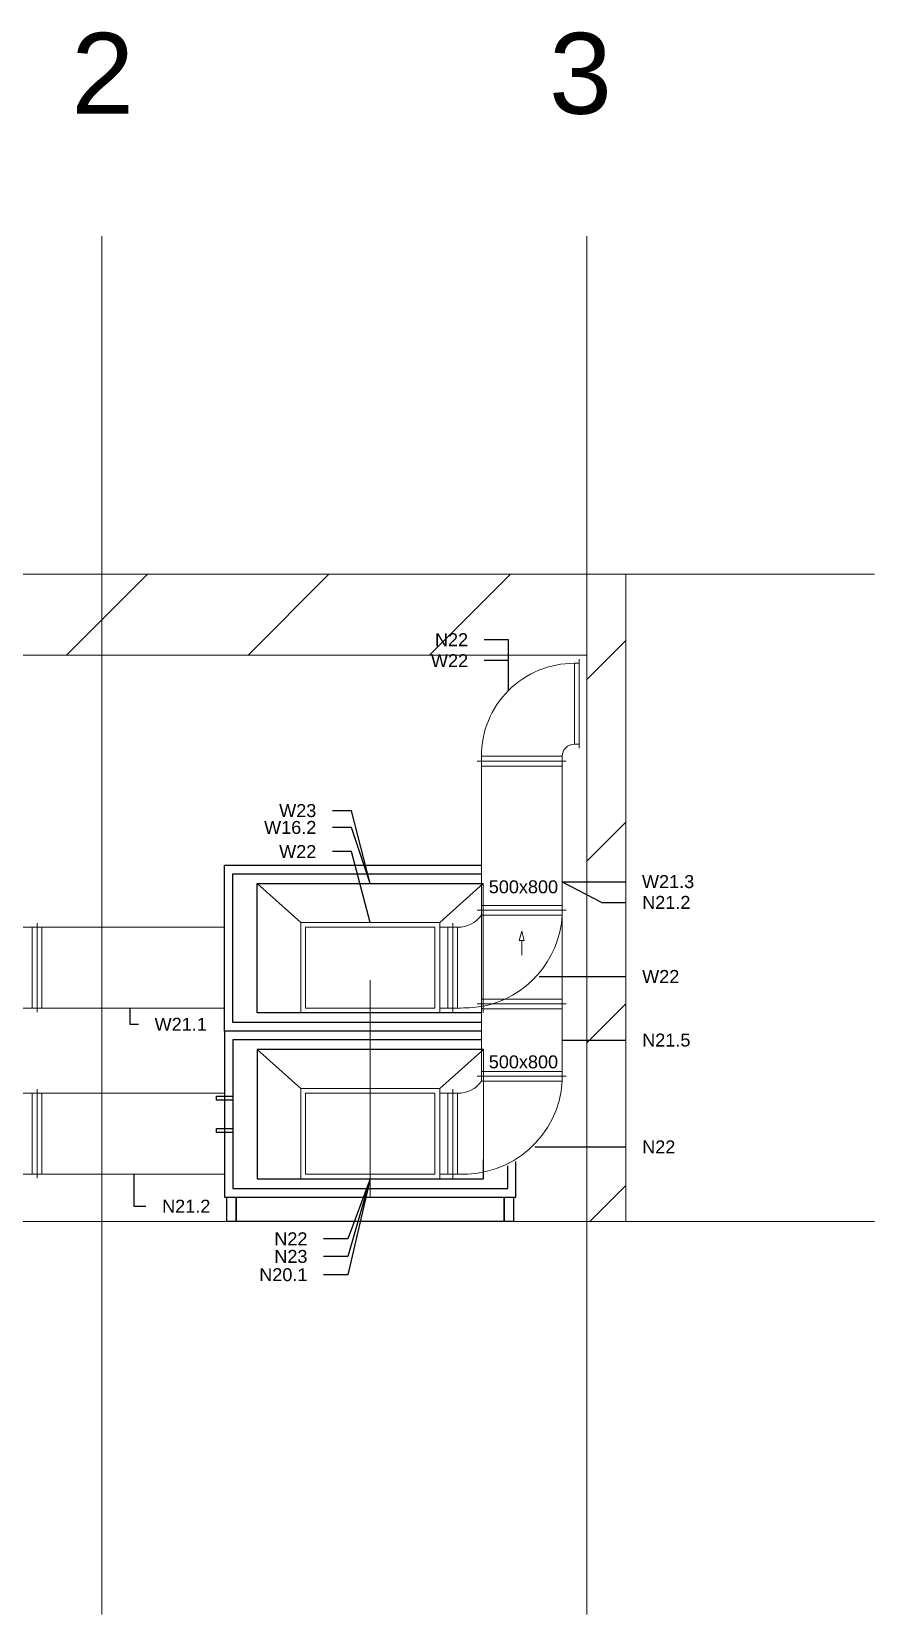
# Model space of a CAD drawing. Header units: millimetres. Extents: x 59762 to 60194, y -87842 to -87548.
# Drawn here: x 60123.73 to 60128.94, y -87736.25 to -87726.47 of the extents above; entities that cross this region are included whole.
import ezdxf
from ezdxf import colors
from ezdxf.entities.mleader import LeaderData, LeaderLine
from ezdxf.math import Vec2, Vec3

# ---------------------------------------------------------------- set-up
doc = ezdxf.new("R2010")
doc.units = ezdxf.units.MM
doc.linetypes.add('ACAD_ISO02W100', pattern=[15, 12, -3])
doc.linetypes.add('JIS_02_1.2', pattern=[2.5, 1.25, -1.25])
for name, color, linetype in [('FLECAD1', 7, 'Continuous'), ('FLECAD2', 7, 'Continuous'), ('FLECAD3', 7, 'Continuous'), ('FLECAD4', 7, 'Continuous')]:
    doc.layers.add(name, color=color, linetype=linetype)
for name, color, linetype, lineweight in [('kanały', 7, 'Continuous', 20), ('nawi. strzałki', 150, 'Continuous', 20), ('opisy', 7, 'Continuous', 13), ('wymiary', 7, 'Continuous', 13)]:
    doc.layers.add(name, color=color, linetype=linetype, lineweight=lineweight)
doc.layers.add('osie', color=7, linetype='JIS_02_1.2', lineweight=5, transparency=0.7)
doc.layers.add('podkład', color=7, linetype='Continuous', lineweight=13, transparency=0.7)
doc.styles.get("Standard").update_dxf_attribs({"font": 'arial.ttf', "height": 0.02})
doc.styles.add('styl1', font='arial.ttf', dxfattribs={"height": 0.08})

# ---------------------------------------------------------------- blocks, each defined once
blk = doc.blocks.new('_None')

msp = doc.modelspace()

# ---------------------------------------------------------------- hatches: boundary and pattern name
at = {"layer": 'podkład'}
h = msp.add_hatch(dxfattribs=at)
h.set_pattern_fill('ANSI31', color=256, scale=0.25)
h.set_pattern_definition([(45, (57112.1961, -93693.2119), (-0.56126601, 0.56126601), [])])
h.paths.add_polyline_path([(60127.165519, -87730.323608), (60127.165519, -87733.823608), (60127.405519, -87733.823608), (60127.405519, -87729.823608), (60121.165519, -87729.823608), (60120.815519, -87729.823608), (60120.815519, -87731.772608), (60121.165519, -87731.772608), (60121.165519, -87730.323608)])

# ---------------------------------------------------------------- linework, layer by layer
at = {"layer": 'FLECAD1', "linetype": 'Continuous'}
for points in [[(60124.925519, -87732.647608, 0), (60124.925519, -87731.621608, 0), (60126.512519, -87731.621608, 0)], [(60126.512519, -87732.647608, 0), (60124.925519, -87732.647608, 0), (60124.925519, -87733.673608, 0)], [(60124.925519, -87733.673608, 0), (60126.725519, -87733.673608, 0), (60126.725519, -87733.453544, 0)], [(60124.997519, -87733.823608, 0), (60124.939519, -87733.823608, 0), (60124.939519, -87733.673608, 0), (60124.997519, -87733.673608, 0), (60124.997519, -87733.823608, 0)], [(60126.653519, -87733.823608, 0), (60124.997519, -87733.823608, 0), (60124.997519, -87733.673608, 0), (60126.653519, -87733.673608, 0), (60126.653519, -87733.823608, 0)], [(60126.711519, -87733.823608, 0), (60126.653519, -87733.823608, 0), (60126.653519, -87733.673608, 0), (60126.711519, -87733.673608, 0), (60126.711519, -87733.823608, 0)], [(60126.653519, -87733.673608, 0), (60126.653519, -87733.823608, 0), (60126.653519, -87733.673608, 0), (60126.653519, -87733.673608, 0), (60126.653519, -87733.673608, 0)]]:
    msp.add_polyline3d(points, dxfattribs=at)
at = {"layer": 'FLECAD2', "linetype": 'Continuous'}
for points in [[(60124.975519, -87732.594608, 0), (60124.975519, -87731.674608, 0), (60126.512519, -87731.674608, 0)], [(60124.975519, -87732.594608, 0), (60124.975519, -87731.674608, 0), (60126.512519, -87731.674608, 0)], [(60126.512519, -87732.534608, 0), (60125.125519, -87732.534608, 0)], [(60126.512519, -87732.534608, 0), (60125.125519, -87732.534608, 0)], [(60126.512519, -87732.594608, 0), (60124.975519, -87732.594608, 0)], [(60126.512519, -87732.594608, 0), (60124.975519, -87732.594608, 0)], [(60126.512519, -87732.700608, 0), (60124.975519, -87732.700608, 0), (60124.975519, -87733.620608, 0)], [(60126.512519, -87732.700608, 0), (60124.975519, -87732.700608, 0), (60124.975519, -87733.620608, 0)], [(60124.975519, -87733.620608, 0), (60126.675519, -87733.620608, 0), (60126.675519, -87733.479259, 0)], [(60124.975519, -87733.620608, 0), (60126.675519, -87733.620608, 0), (60126.675519, -87733.479259, 0)]]:
    msp.add_polyline3d(points, dxfattribs=at)
at = {"layer": 'FLECAD3', "linetype": 'Continuous'}
for points in [[(60125.125519, -87732.534608, 0), (60125.125519, -87731.734608, 0), (60126.523108, -87731.734608, 0)], [(60126.525519, -87732.760608, 0), (60125.125519, -87732.760608, 0)], [(60125.125519, -87732.760608, 0), (60125.125519, -87733.560608, 0), (60126.525519, -87733.560608, 0), (60126.525519, -87733.440543, 0)]]:
    msp.add_polyline3d(points, dxfattribs=at)
at = {"layer": 'FLECAD4', "linetype": 'Continuous'}
for points in [[(60124.875519, -87733.048608, 0), (60124.975519, -87733.048608, 0), (60124.975519, -87733.049608, 0), (60124.975519, -87733.050608, 0), (60124.975519, -87733.053608, 0), (60124.975519, -87733.057608, 0), (60124.975519, -87733.060608, 0), (60124.975519, -87733.064608, 0), (60124.975519, -87733.068608, 0), (60124.975519, -87733.071608, 0), (60124.975519, -87733.072608, 0), (60124.975519, -87733.073608, 0), (60124.875519, -87733.073608, 0), (60124.875519, -87733.072608, 0), (60124.875519, -87733.071608, 0), (60124.875519, -87733.068608, 0), (60124.875519, -87733.064608, 0), (60124.875519, -87733.060608, 0), (60124.875519, -87733.057608, 0), (60124.875519, -87733.053608, 0), (60124.875519, -87733.050608, 0), (60124.875519, -87733.049608, 0), (60124.875519, -87733.048608, 0)], [(60124.875519, -87733.073608, 0), (60124.875519, -87733.072608, 0), (60124.875519, -87733.071608, 0), (60124.875519, -87733.068608, 0), (60124.875519, -87733.064608, 0), (60124.875519, -87733.060608, 0), (60124.875519, -87733.057608, 0), (60124.875519, -87733.053608, 0), (60124.875519, -87733.050608, 0), (60124.875519, -87733.049608, 0), (60124.875519, -87733.048608, 0)], [(60124.875519, -87733.073608, 0), (60124.875519, -87733.072608, 0), (60124.875519, -87733.071608, 0), (60124.875519, -87733.068608, 0), (60124.875519, -87733.064608, 0), (60124.875519, -87733.060608, 0), (60124.875519, -87733.057608, 0), (60124.875519, -87733.053608, 0), (60124.875519, -87733.050608, 0), (60124.875519, -87733.049608, 0), (60124.875519, -87733.048608, 0)], [(60124.875519, -87733.073608, 0), (60124.875519, -87733.072608, 0), (60124.875519, -87733.071608, 0), (60124.875519, -87733.068608, 0), (60124.875519, -87733.064608, 0), (60124.875519, -87733.060608, 0), (60124.875519, -87733.057608, 0), (60124.875519, -87733.053608, 0), (60124.875519, -87733.050608, 0), (60124.875519, -87733.049608, 0), (60124.875519, -87733.048608, 0)], [(60124.875519, -87733.073608, 0), (60124.875519, -87733.072608, 0), (60124.875519, -87733.071608, 0), (60124.875519, -87733.068608, 0), (60124.875519, -87733.064608, 0), (60124.875519, -87733.060608, 0), (60124.875519, -87733.057608, 0), (60124.875519, -87733.053608, 0), (60124.875519, -87733.050608, 0), (60124.875519, -87733.049608, 0), (60124.875519, -87733.048608, 0)], [(60124.875519, -87733.073608, 0), (60124.875519, -87733.072608, 0), (60124.875519, -87733.071608, 0), (60124.875519, -87733.068608, 0), (60124.875519, -87733.064608, 0), (60124.875519, -87733.060608, 0), (60124.875519, -87733.057608, 0), (60124.875519, -87733.053608, 0), (60124.875519, -87733.050608, 0), (60124.875519, -87733.049608, 0), (60124.875519, -87733.048608, 0)], [(60124.875519, -87733.073608, 0), (60124.875519, -87733.072608, 0), (60124.875519, -87733.071608, 0), (60124.875519, -87733.068608, 0), (60124.875519, -87733.064608, 0), (60124.875519, -87733.060608, 0), (60124.875519, -87733.057608, 0), (60124.875519, -87733.053608, 0), (60124.875519, -87733.050608, 0), (60124.875519, -87733.049608, 0), (60124.875519, -87733.048608, 0)], [(60124.875519, -87733.073608, 0), (60124.875519, -87733.072608, 0), (60124.875519, -87733.071608, 0), (60124.875519, -87733.068608, 0), (60124.875519, -87733.064608, 0), (60124.875519, -87733.060608, 0), (60124.875519, -87733.057608, 0), (60124.875519, -87733.053608, 0), (60124.875519, -87733.050608, 0), (60124.875519, -87733.049608, 0), (60124.875519, -87733.048608, 0)], [(60124.875519, -87733.073608, 0), (60124.875519, -87733.072608, 0), (60124.875519, -87733.071608, 0), (60124.875519, -87733.068608, 0), (60124.875519, -87733.064608, 0), (60124.875519, -87733.060608, 0), (60124.875519, -87733.057608, 0), (60124.875519, -87733.053608, 0), (60124.875519, -87733.050608, 0), (60124.875519, -87733.049608, 0), (60124.875519, -87733.048608, 0)], [(60124.875519, -87733.073608, 0), (60124.875519, -87733.072608, 0), (60124.875519, -87733.071608, 0), (60124.875519, -87733.068608, 0), (60124.875519, -87733.064608, 0), (60124.875519, -87733.060608, 0), (60124.875519, -87733.057608, 0), (60124.875519, -87733.053608, 0), (60124.875519, -87733.050608, 0), (60124.875519, -87733.049608, 0), (60124.875519, -87733.048608, 0)], [(60124.975519, -87733.048608, 0), (60124.975519, -87733.049608, 0), (60124.975519, -87733.050608, 0), (60124.975519, -87733.053608, 0), (60124.975519, -87733.057608, 0), (60124.975519, -87733.060608, 0), (60124.975519, -87733.064608, 0), (60124.975519, -87733.068608, 0), (60124.975519, -87733.071608, 0), (60124.975519, -87733.072608, 0), (60124.975519, -87733.073608, 0)], [(60124.975519, -87733.048608, 0), (60124.975519, -87733.049608, 0), (60124.975519, -87733.050608, 0), (60124.975519, -87733.053608, 0), (60124.975519, -87733.057608, 0), (60124.975519, -87733.060608, 0), (60124.975519, -87733.064608, 0), (60124.975519, -87733.068608, 0), (60124.975519, -87733.071608, 0), (60124.975519, -87733.072608, 0), (60124.975519, -87733.073608, 0)], [(60124.975519, -87733.048608, 0), (60124.975519, -87733.049608, 0), (60124.975519, -87733.050608, 0), (60124.975519, -87733.053608, 0), (60124.975519, -87733.057608, 0), (60124.975519, -87733.060608, 0), (60124.975519, -87733.064608, 0), (60124.975519, -87733.068608, 0), (60124.975519, -87733.071608, 0), (60124.975519, -87733.072608, 0), (60124.975519, -87733.073608, 0)], [(60124.975519, -87733.048608, 0), (60124.975519, -87733.049608, 0), (60124.975519, -87733.050608, 0), (60124.975519, -87733.053608, 0), (60124.975519, -87733.057608, 0), (60124.975519, -87733.060608, 0), (60124.975519, -87733.064608, 0), (60124.975519, -87733.068608, 0), (60124.975519, -87733.071608, 0), (60124.975519, -87733.072608, 0), (60124.975519, -87733.073608, 0)], [(60124.975519, -87733.048608, 0), (60124.975519, -87733.049608, 0), (60124.975519, -87733.050608, 0), (60124.975519, -87733.053608, 0), (60124.975519, -87733.057608, 0), (60124.975519, -87733.060608, 0), (60124.975519, -87733.064608, 0), (60124.975519, -87733.068608, 0), (60124.975519, -87733.071608, 0), (60124.975519, -87733.072608, 0), (60124.975519, -87733.073608, 0)], [(60124.975519, -87733.048608, 0), (60124.975519, -87733.049608, 0), (60124.975519, -87733.050608, 0), (60124.975519, -87733.053608, 0), (60124.975519, -87733.057608, 0), (60124.975519, -87733.060608, 0), (60124.975519, -87733.064608, 0), (60124.975519, -87733.068608, 0), (60124.975519, -87733.071608, 0), (60124.975519, -87733.072608, 0), (60124.975519, -87733.073608, 0)], [(60124.975519, -87733.048608, 0), (60124.975519, -87733.049608, 0), (60124.975519, -87733.050608, 0), (60124.975519, -87733.053608, 0), (60124.975519, -87733.057608, 0), (60124.975519, -87733.060608, 0), (60124.975519, -87733.064608, 0), (60124.975519, -87733.068608, 0), (60124.975519, -87733.071608, 0), (60124.975519, -87733.072608, 0), (60124.975519, -87733.073608, 0)], [(60124.975519, -87733.048608, 0), (60124.975519, -87733.049608, 0), (60124.975519, -87733.050608, 0), (60124.975519, -87733.053608, 0), (60124.975519, -87733.057608, 0), (60124.975519, -87733.060608, 0), (60124.975519, -87733.064608, 0), (60124.975519, -87733.068608, 0), (60124.975519, -87733.071608, 0), (60124.975519, -87733.072608, 0), (60124.975519, -87733.073608, 0)], [(60124.975519, -87733.048608, 0), (60124.975519, -87733.049608, 0), (60124.975519, -87733.050608, 0), (60124.975519, -87733.053608, 0), (60124.975519, -87733.057608, 0), (60124.975519, -87733.060608, 0), (60124.975519, -87733.064608, 0), (60124.975519, -87733.068608, 0), (60124.975519, -87733.071608, 0), (60124.975519, -87733.072608, 0), (60124.975519, -87733.073608, 0)], [(60124.875519, -87733.248608, 0), (60124.975519, -87733.248608, 0), (60124.975519, -87733.249608, 0), (60124.975519, -87733.250608, 0), (60124.975519, -87733.253608, 0), (60124.975519, -87733.257608, 0), (60124.975519, -87733.260608, 0), (60124.975519, -87733.264608, 0), (60124.975519, -87733.268608, 0), (60124.975519, -87733.271608, 0), (60124.975519, -87733.272608, 0), (60124.975519, -87733.273608, 0), (60124.875519, -87733.273608, 0), (60124.875519, -87733.272608, 0), (60124.875519, -87733.271608, 0), (60124.875519, -87733.268608, 0), (60124.875519, -87733.264608, 0), (60124.875519, -87733.260608, 0), (60124.875519, -87733.257608, 0), (60124.875519, -87733.253608, 0), (60124.875519, -87733.250608, 0), (60124.875519, -87733.249608, 0), (60124.875519, -87733.248608, 0)], [(60124.875519, -87733.273608, 0), (60124.875519, -87733.272608, 0), (60124.875519, -87733.271608, 0), (60124.875519, -87733.268608, 0), (60124.875519, -87733.264608, 0), (60124.875519, -87733.260608, 0), (60124.875519, -87733.257608, 0), (60124.875519, -87733.253608, 0), (60124.875519, -87733.250608, 0), (60124.875519, -87733.249608, 0), (60124.875519, -87733.248608, 0)], [(60124.875519, -87733.273608, 0), (60124.875519, -87733.272608, 0), (60124.875519, -87733.271608, 0), (60124.875519, -87733.268608, 0), (60124.875519, -87733.264608, 0), (60124.875519, -87733.260608, 0), (60124.875519, -87733.257608, 0), (60124.875519, -87733.253608, 0), (60124.875519, -87733.250608, 0), (60124.875519, -87733.249608, 0), (60124.875519, -87733.248608, 0)], [(60124.875519, -87733.273608, 0), (60124.875519, -87733.272608, 0), (60124.875519, -87733.271608, 0), (60124.875519, -87733.268608, 0), (60124.875519, -87733.264608, 0), (60124.875519, -87733.260608, 0), (60124.875519, -87733.257608, 0), (60124.875519, -87733.253608, 0), (60124.875519, -87733.250608, 0), (60124.875519, -87733.249608, 0), (60124.875519, -87733.248608, 0)], [(60124.875519, -87733.273608, 0), (60124.875519, -87733.272608, 0), (60124.875519, -87733.271608, 0), (60124.875519, -87733.268608, 0), (60124.875519, -87733.264608, 0), (60124.875519, -87733.260608, 0), (60124.875519, -87733.257608, 0), (60124.875519, -87733.253608, 0), (60124.875519, -87733.250608, 0), (60124.875519, -87733.249608, 0), (60124.875519, -87733.248608, 0)], [(60124.875519, -87733.273608, 0), (60124.875519, -87733.272608, 0), (60124.875519, -87733.271608, 0), (60124.875519, -87733.268608, 0), (60124.875519, -87733.264608, 0), (60124.875519, -87733.260608, 0), (60124.875519, -87733.257608, 0), (60124.875519, -87733.253608, 0), (60124.875519, -87733.250608, 0), (60124.875519, -87733.249608, 0), (60124.875519, -87733.248608, 0)], [(60124.875519, -87733.273608, 0), (60124.875519, -87733.272608, 0), (60124.875519, -87733.271608, 0), (60124.875519, -87733.268608, 0), (60124.875519, -87733.264608, 0), (60124.875519, -87733.260608, 0), (60124.875519, -87733.257608, 0), (60124.875519, -87733.253608, 0), (60124.875519, -87733.250608, 0), (60124.875519, -87733.249608, 0), (60124.875519, -87733.248608, 0)], [(60124.875519, -87733.273608, 0), (60124.875519, -87733.272608, 0), (60124.875519, -87733.271608, 0), (60124.875519, -87733.268608, 0), (60124.875519, -87733.264608, 0), (60124.875519, -87733.260608, 0), (60124.875519, -87733.257608, 0), (60124.875519, -87733.253608, 0), (60124.875519, -87733.250608, 0), (60124.875519, -87733.249608, 0), (60124.875519, -87733.248608, 0)], [(60124.875519, -87733.273608, 0), (60124.875519, -87733.272608, 0), (60124.875519, -87733.271608, 0), (60124.875519, -87733.268608, 0), (60124.875519, -87733.264608, 0), (60124.875519, -87733.260608, 0), (60124.875519, -87733.257608, 0), (60124.875519, -87733.253608, 0), (60124.875519, -87733.250608, 0), (60124.875519, -87733.249608, 0), (60124.875519, -87733.248608, 0)], [(60124.875519, -87733.273608, 0), (60124.875519, -87733.272608, 0), (60124.875519, -87733.271608, 0), (60124.875519, -87733.268608, 0), (60124.875519, -87733.264608, 0), (60124.875519, -87733.260608, 0), (60124.875519, -87733.257608, 0), (60124.875519, -87733.253608, 0), (60124.875519, -87733.250608, 0), (60124.875519, -87733.249608, 0), (60124.875519, -87733.248608, 0)], [(60124.975519, -87733.248608, 0), (60124.975519, -87733.249608, 0), (60124.975519, -87733.250608, 0), (60124.975519, -87733.253608, 0), (60124.975519, -87733.257608, 0), (60124.975519, -87733.260608, 0), (60124.975519, -87733.264608, 0), (60124.975519, -87733.268608, 0), (60124.975519, -87733.271608, 0), (60124.975519, -87733.272608, 0), (60124.975519, -87733.273608, 0)], [(60124.975519, -87733.248608, 0), (60124.975519, -87733.249608, 0), (60124.975519, -87733.250608, 0), (60124.975519, -87733.253608, 0), (60124.975519, -87733.257608, 0), (60124.975519, -87733.260608, 0), (60124.975519, -87733.264608, 0), (60124.975519, -87733.268608, 0), (60124.975519, -87733.271608, 0), (60124.975519, -87733.272608, 0), (60124.975519, -87733.273608, 0)], [(60124.975519, -87733.248608, 0), (60124.975519, -87733.249608, 0), (60124.975519, -87733.250608, 0), (60124.975519, -87733.253608, 0), (60124.975519, -87733.257608, 0), (60124.975519, -87733.260608, 0), (60124.975519, -87733.264608, 0), (60124.975519, -87733.268608, 0), (60124.975519, -87733.271608, 0), (60124.975519, -87733.272608, 0), (60124.975519, -87733.273608, 0)], [(60124.975519, -87733.248608, 0), (60124.975519, -87733.249608, 0), (60124.975519, -87733.250608, 0), (60124.975519, -87733.253608, 0), (60124.975519, -87733.257608, 0), (60124.975519, -87733.260608, 0), (60124.975519, -87733.264608, 0), (60124.975519, -87733.268608, 0), (60124.975519, -87733.271608, 0), (60124.975519, -87733.272608, 0), (60124.975519, -87733.273608, 0)], [(60124.975519, -87733.248608, 0), (60124.975519, -87733.249608, 0), (60124.975519, -87733.250608, 0), (60124.975519, -87733.253608, 0), (60124.975519, -87733.257608, 0), (60124.975519, -87733.260608, 0), (60124.975519, -87733.264608, 0), (60124.975519, -87733.268608, 0), (60124.975519, -87733.271608, 0), (60124.975519, -87733.272608, 0), (60124.975519, -87733.273608, 0)], [(60124.975519, -87733.248608, 0), (60124.975519, -87733.249608, 0), (60124.975519, -87733.250608, 0), (60124.975519, -87733.253608, 0), (60124.975519, -87733.257608, 0), (60124.975519, -87733.260608, 0), (60124.975519, -87733.264608, 0), (60124.975519, -87733.268608, 0), (60124.975519, -87733.271608, 0), (60124.975519, -87733.272608, 0), (60124.975519, -87733.273608, 0)], [(60124.975519, -87733.248608, 0), (60124.975519, -87733.249608, 0), (60124.975519, -87733.250608, 0), (60124.975519, -87733.253608, 0), (60124.975519, -87733.257608, 0), (60124.975519, -87733.260608, 0), (60124.975519, -87733.264608, 0), (60124.975519, -87733.268608, 0), (60124.975519, -87733.271608, 0), (60124.975519, -87733.272608, 0), (60124.975519, -87733.273608, 0)], [(60124.975519, -87733.248608, 0), (60124.975519, -87733.249608, 0), (60124.975519, -87733.250608, 0), (60124.975519, -87733.253608, 0), (60124.975519, -87733.257608, 0), (60124.975519, -87733.260608, 0), (60124.975519, -87733.264608, 0), (60124.975519, -87733.268608, 0), (60124.975519, -87733.271608, 0), (60124.975519, -87733.272608, 0), (60124.975519, -87733.273608, 0)], [(60124.975519, -87733.248608, 0), (60124.975519, -87733.249608, 0), (60124.975519, -87733.250608, 0), (60124.975519, -87733.253608, 0), (60124.975519, -87733.257608, 0), (60124.975519, -87733.260608, 0), (60124.975519, -87733.264608, 0), (60124.975519, -87733.268608, 0), (60124.975519, -87733.271608, 0), (60124.975519, -87733.272608, 0), (60124.975519, -87733.273608, 0)]]:
    msp.add_polyline3d(points, dxfattribs=at)
at = {"layer": 'kanały', "ltscale": 20}
for p, q in [((60127.087519, -87730.373608), (60127.087519, -87730.873608)), ((60127.117519, -87730.373608), (60127.087519, -87730.373608)), ((60127.117519, -87730.373608), (60127.117519, -87730.348608)), ((60127.117519, -87730.373608), (60127.117519, -87730.348608)), ((60127.117519, -87730.373608), (60127.117519, -87730.873608)), ((60127.117519, -87730.373608), (60127.117519, -87730.873608)), ((60127.117519, -87730.873608), (60127.087519, -87730.873608)), ((60127.117519, -87730.898608), (60127.117519, -87730.873608)), ((60127.117519, -87730.898608), (60127.117519, -87730.873608)), ((60126.487519, -87730.978608), (60126.512519, -87730.978608)), ((60126.512519, -87730.978608), (60126.487519, -87730.978608)), ((60127.012519, -87730.948608), (60126.512519, -87730.948608)), ((60126.512519, -87730.948608), (60126.512519, -87730.978608)), ((60127.012519, -87730.978608), (60126.512519, -87730.978608)), ((60126.512519, -87732.478608), (60126.512519, -87730.978608)), ((60126.512519, -87730.978608), (60127.012519, -87730.978608)), ((60126.512519, -87731.008608), (60127.012519, -87731.008608)), ((60127.012519, -87730.978608), (60127.012519, -87730.948608)), ((60127.012519, -87730.978608), (60127.037519, -87730.978608)), ((60127.012519, -87732.478608), (60127.012519, -87730.978608)), ((60127.037519, -87730.978608), (60127.012519, -87730.978608)), ((60126.512519, -87731.779608), (60126.512519, -87731.809608)), ((60127.012519, -87731.809608), (60127.012519, -87731.779608)), ((60123.766019, -87732.004608), (60123.766019, -87731.979608)), ((60123.766019, -87732.004608), (60123.766019, -87731.979608)), ((60125.395519, -87732.534608), (60125.395519, -87731.974608)), ((60125.395519, -87731.974608), (60126.255519, -87731.974608)), ((60126.255519, -87731.974608), (60126.255519, -87732.004608)), ((60126.335519, -87732.004608), (60126.335519, -87731.979608)), ((60126.335519, -87731.979608), (60126.335519, -87732.004608)), ((60126.512519, -87731.899608), (60126.487519, -87731.899608)), ((60127.037519, -87731.899608), (60127.012519, -87731.899608)), ((60122.586519, -87732.004608), (60123.766019, -87732.004608)), ((60123.736019, -87732.004608), (60123.736019, -87732.504608)), ((60123.766019, -87732.004608), (60123.766019, -87732.504608)), ((60123.766019, -87732.004608), (60124.925519, -87732.004608)), ((60123.766019, -87732.004608), (60123.766019, -87732.504608)), ((60123.796019, -87732.004608), (60123.796019, -87732.504608)), ((60126.225519, -87732.004608), (60125.425519, -87732.004608)), ((60125.425519, -87732.504608), (60125.425519, -87732.004608)), ((60126.225519, -87732.504608), (60126.225519, -87732.004608)), ((60126.255519, -87732.504608), (60126.255519, -87732.004608)), ((60126.255519, -87732.004608), (60126.305519, -87732.004608)), ((60126.335519, -87732.004608), (60126.305519, -87732.004608)), ((60126.305519, -87732.504608), (60126.305519, -87732.004608)), ((60126.335519, -87732.004608), (60126.365519, -87732.004608)), ((60126.335519, -87732.004608), (60126.335519, -87732.504608)), ((60126.335519, -87732.504608), (60126.335519, -87732.004608)), ((60126.365519, -87732.504608), (60126.365519, -87732.004608)), ((60126.512519, -87732.478608), (60126.487519, -87732.478608)), ((60126.512519, -87732.478608), (60126.487519, -87732.478608)), ((60126.512519, -87732.448608), (60127.012519, -87732.448608)), ((60126.512519, -87732.478608), (60127.012519, -87732.478608)), ((60126.512519, -87732.478608), (60127.012519, -87732.478608)), ((60127.037519, -87732.478608), (60127.012519, -87732.478608)), ((60127.037519, -87732.478608), (60127.012519, -87732.478608)), ((60122.586519, -87732.504608), (60123.766019, -87732.504608)), ((60123.766019, -87732.529608), (60123.766019, -87732.504608)), ((60123.766019, -87732.529608), (60123.766019, -87732.504608)), ((60123.766019, -87732.504608), (60124.925519, -87732.504608)), ((60126.255519, -87732.534608), (60125.395519, -87732.534608)), ((60126.225519, -87732.504608), (60125.425519, -87732.504608)), ((60126.305519, -87732.504608), (60126.255519, -87732.504608)), ((60126.255519, -87732.504608), (60126.255519, -87732.534608)), ((60126.335519, -87732.504608), (60126.305519, -87732.504608)), ((60126.335519, -87732.504608), (60126.365519, -87732.504608)), ((60126.335519, -87732.504608), (60126.335519, -87732.529608)), ((60126.335519, -87732.529608), (60126.335519, -87732.504608)), ((60126.335519, -87732.504608), (60126.335519, -87732.529608)), ((60126.512519, -87732.508608), (60127.012519, -87732.508608)), ((60126.512519, -87732.925608), (60126.487519, -87732.925608)), ((60126.512519, -87732.925608), (60126.487519, -87732.925608)), ((60126.512519, -87732.895608), (60127.012519, -87732.895608)), ((60126.512519, -87732.925608), (60127.012519, -87732.925608)), ((60126.512519, -87732.925608), (60126.512519, -87732.955608)), ((60126.512519, -87732.925608), (60127.012519, -87732.925608)), ((60126.512519, -87732.955608), (60127.012519, -87732.955608)), ((60127.037519, -87732.925608), (60127.012519, -87732.925608)), ((60127.012519, -87732.955608), (60127.012519, -87732.925608)), ((60127.037519, -87732.925608), (60127.012519, -87732.925608)), ((60122.266019, -87733.030608), (60123.766019, -87733.030608)), ((60123.736019, -87733.030608), (60123.736019, -87733.530608)), ((60123.766019, -87733.030608), (60123.766019, -87733.005608)), ((60123.766019, -87733.030608), (60123.766019, -87733.005608)), ((60123.766019, -87733.030608), (60124.925519, -87733.030608)), ((60123.766019, -87733.030608), (60123.766019, -87733.530608)), ((60123.766019, -87733.030608), (60123.766019, -87733.530608)), ((60123.796019, -87733.030608), (60123.796019, -87733.530608)), ((60124.975519, -87733.030608), (60124.975519, -87733.530608)), ((60125.395519, -87733.560608), (60125.395519, -87733.000608)), ((60125.395519, -87733.000608), (60126.255519, -87733.000608)), ((60126.225519, -87733.030608), (60125.425519, -87733.030608)), ((60125.425519, -87733.530608), (60125.425519, -87733.030608)), ((60126.225519, -87733.530608), (60126.225519, -87733.030608)), ((60126.255519, -87733.000608), (60126.255519, -87733.030608)), ((60126.255519, -87733.530608), (60126.255519, -87733.030608)), ((60126.255519, -87733.030608), (60126.305519, -87733.030608)), ((60126.335519, -87733.030608), (60126.305519, -87733.030608)), ((60126.305519, -87733.530608), (60126.305519, -87733.030608)), ((60126.335519, -87733.005608), (60126.335519, -87733.030608)), ((60126.335519, -87733.005608), (60126.335519, -87733.030608)), ((60126.335519, -87733.030608), (60126.365519, -87733.030608)), ((60126.335519, -87733.530608), (60126.335519, -87733.030608)), ((60126.335519, -87733.530608), (60126.335519, -87733.030608)), ((60126.365519, -87733.530608), (60126.365519, -87733.030608)), ((60122.266019, -87733.530608), (60123.766019, -87733.530608)), ((60123.766019, -87733.530608), (60124.925519, -87733.530608)), ((60123.766019, -87733.555608), (60123.766019, -87733.530608)), ((60123.766019, -87733.555608), (60123.766019, -87733.530608)), ((60124.975519, -87733.555608), (60124.975519, -87733.530608)), ((60126.225519, -87733.530608), (60125.425519, -87733.530608)), ((60126.305519, -87733.530608), (60126.255519, -87733.530608)), ((60126.255519, -87733.530608), (60126.255519, -87733.560608)), ((60126.335519, -87733.530608), (60126.305519, -87733.530608)), ((60126.335519, -87733.530608), (60126.365519, -87733.530608)), ((60126.335519, -87733.530608), (60126.335519, -87733.555608)), ((60126.335519, -87733.530608), (60126.335519, -87733.555608)), ((60126.255519, -87733.560608), (60125.395519, -87733.560608))]:
    msp.add_line(p, q, dxfattribs=at)
at = {"layer": 'kanały'}
for p, q in [((60125.125519, -87731.734608), (60125.395519, -87731.974608)), ((60126.523108, -87731.734608), (60126.255519, -87731.974608)), ((60125.825519, -87733.673608), (60125.825519, -87732.331296)), ((60126.512519, -87732.478608), (60126.512519, -87732.925608)), ((60127.012519, -87732.478608), (60127.012519, -87732.925608)), ((60125.125519, -87732.760608), (60125.395519, -87733.000608)), ((60126.525519, -87732.760608), (60126.255519, -87733.000608))]:
    msp.add_line(p, q, dxfattribs=at)
at = {"layer": 'kanały', "linetype": 'ACAD_ISO02W100', "ltscale": 0.09}
for p, q in [((60126.523108, -87731.734608), (60126.523108, -87732.534608)), ((60126.512519, -87731.869608), (60127.012519, -87731.869608)), ((60126.512519, -87731.899608), (60127.012519, -87731.899608)), ((60126.512519, -87731.929608), (60127.012519, -87731.929608)), ((60126.525519, -87732.760608), (60126.525519, -87733.440543))]:
    msp.add_line(p, q, dxfattribs=at)
at = {"layer": 'kanały', "ltscale": 20}
for centre, radius, start, end in [((60127.086069, -87730.947158), 0.573552, 89.8552069, 180.1447931), ((60126.400098, -87732.918009), 0.613574, 266.7692801, 356.4868044)]:
    msp.add_arc(centre, radius, start, end, dxfattribs=at)
at = {"layer": 'kanały'}
for centre, radius, start, end in [((60127.087506, -87730.948595), 0.074988, 89.9905371, 180.0094629), ((60126.368933, -87731.828034), 0.176607, 268.892042, 324.3920981), ((60126.363855, -87731.276546), 1.228063, 270.0775932, 276.9529926), ((60126.372293, -87732.862325), 0.168419, 267.6947678, 326.3669528)]:
    msp.add_arc(centre, radius, start, end, dxfattribs=at)
at = {"layer": 'kanały', "linetype": 'ACAD_ISO02W100', "ltscale": 0.09}
msp.add_arc((60126.40178, -87731.893902), 0.611781, 280.4286003, 356.6540992, dxfattribs=at)
at = {"layer": 'nawi. strzałki', "color": 7, "ltscale": 20}
for p, q in [((60126.762519, -87732.028377), (60126.746989, -87732.086332)), ((60126.746989, -87732.086332), (60126.778048, -87732.086332)), ((60126.762519, -87732.028377), (60126.778048, -87732.086332)), ((60126.762519, -87732.178377), (60126.762519, -87732.086332))]:
    msp.add_line(p, q, dxfattribs=at)
at = {"layer": 'osie', "linetype": 'Continuous'}
for p, q in [((60124.165519, -87736.251687), (60124.165519, -87727.733841)), ((60127.165519, -87736.251687), (60127.165519, -87727.733841)), ((60118.315519, -87729.823608), (60128.942089, -87729.823608)), ((60118.315519, -87733.823608), (60128.942089, -87733.823608))]:
    msp.add_line(p, q, dxfattribs=at)
at = {"layer": 'podkład'}
for p, q in [((60127.165519, -87729.823608), (60127.405519, -87729.823608)), ((60127.405519, -87730.323608), (60127.405519, -87729.823608)), ((60121.165519, -87730.323608), (60127.165519, -87730.323608)), ((60127.405519, -87730.323608), (60127.405519, -87733.823608)), ((60127.165519, -87733.823608), (60127.405519, -87733.823608))]:
    msp.add_line(p, q, dxfattribs=at)
for points in [[(60121.165519, -87729.823608), (60127.165519, -87729.823608)], [(60127.165519, -87730.323608), (60127.165519, -87733.823608), (60121.165519, -87733.823608), (60121.165519, -87730.323608)]]:
    msp.add_lwpolyline(points, dxfattribs=at)

# ---------------------------------------------------------------- texts
at = {"layer": 'opisy', "char_height": 0.5, "attachment_point": 1}
for s, insert in [('2 ', (60123.977579, -87726.477088)), ('3 ', (60126.931058, -87726.477088))]:
    msp.add_mtext_dynamic_manual_height_columns(s, width=0.9375, gutter_width=4.6875, heights=[0], dxfattribs=dict(at, insert=insert))
at = {"layer": 'wymiary', "ltscale": 20, "char_height": 0.08, "attachment_point": 1, "rotation": 360, "style": 'styl1'}
for insert in [(60126.558208, -87731.715033), (60126.558208, -87732.796969)]:
    msp.add_mtext_dynamic_manual_height_columns('500x800', width=0.44264358, gutter_width=1, heights=[0], dxfattribs=dict(at, insert=insert))

# ---------------------------------------------------------------- leaders
at = {"layer": 'wymiary'}
ml = msp.add_multileader_mtext('Standard', dxfattribs=at)
ml.set_content('N22', color=256, style='styl1')
ml.set_leader_properties()
ml.set_arrow_properties(name='NONE')
ml.build(insert=Vec2(0, 0))
ml.multileader.update_dxf_attribs({"dogleg_length": 0.15, "arrow_head_size": 0.1})
ctx = ml.context
ctx.base_point, ctx.char_height, ctx.arrow_head_size, ctx.landing_gap_size, ctx.plane_origin = Vec3(60126.139892, -87730.227875), 0.08, 0.1, 0.1, Vec3(60126.576084, -87731.11436)
ctx.text_align_type = 2
notes = []
notes.append((ctx, [(0, (1, 1, 0), (60126.680506, -87730.227875), (-1, 0), 0.15, [(0, [(60126.680506, -87730.541595)], 0, [])])]))
ctx.mtext.insert, ctx.mtext.width, ctx.mtext.alignment, ctx.mtext.flow_direction = Vec3(60126.430506, -87730.187875), 0.51353508, 3, 5
ml = msp.add_multileader_mtext('Standard', dxfattribs=at)
ml.set_content('W22', color=256, style='styl1')
ml.set_leader_properties()
ml.set_arrow_properties(name='NONE')
ml.build(insert=Vec2(0, 0))
ml.multileader.update_dxf_attribs({"dogleg_length": 0.15, "arrow_head_size": 0.1})
ctx = ml.context
ctx.base_point, ctx.char_height, ctx.arrow_head_size, ctx.landing_gap_size, ctx.plane_origin = Vec3(60126.107969, -87730.357292), 0.08, 0.1, 0.1, Vec3(60126.784929, -87731.11436)
ctx.text_align_type = 2
notes.append((ctx, [(1, (1, 1, 0), (60126.680506, -87730.357292), (-1, 0), 0.15, [(0, [(60126.680506, -87730.541595)], 0, [])])]))
ctx.mtext.insert, ctx.mtext.width, ctx.mtext.alignment, ctx.mtext.flow_direction = Vec3(60126.430506, -87730.317292), 0.51353508, 3, 5
ml = msp.add_multileader_mtext('Standard', dxfattribs=at)
ml.set_content('W23', color=256, style='styl1')
ml.set_leader_properties()
ml.set_arrow_properties(name='NONE')
ml.build(insert=Vec2(0, 0))
ml.multileader.update_dxf_attribs({"dogleg_length": 0.15, "arrow_head_size": 0.1})
ctx = ml.context
ctx.base_point, ctx.char_height, ctx.arrow_head_size, ctx.landing_gap_size, ctx.plane_origin = Vec3(60125.168927, -87731.284722), 0.08, 0.1, 0.1, Vec3(60125.967441, -87732.032373)
ctx.text_align_type = 2
notes.append((ctx, [(1, (1, 1, 0), (60125.709039, -87731.284722), (-1, 0), 0.116756, [(0, [(60125.825519, -87731.734608)], 0, [])])]))
ctx.mtext.insert, ctx.mtext.width, ctx.mtext.alignment, ctx.mtext.flow_direction = Vec3(60125.492283, -87731.244012), 0.51353508, 3, 5
ml = msp.add_multileader_mtext('Standard', dxfattribs=at)
ml.set_content('W16.2', color=256, style='styl1')
ml.set_leader_properties()
ml.set_arrow_properties(name='NONE')
ml.build(insert=Vec2(0, 0))
ml.multileader.update_dxf_attribs({"dogleg_length": 0.15, "arrow_head_size": 0.1})
ctx = ml.context
ctx.base_point, ctx.char_height, ctx.arrow_head_size, ctx.landing_gap_size, ctx.plane_origin = Vec3(60125.076539, -87731.38867), 0.08, 0.1, 0.1, Vec3(60125.812441, -87732.307373)
ctx.text_align_type = 2
notes.append((ctx, [(1, (1, 1, 0), (60125.708901, -87731.38867), (-1, 0), 0.116618, [(0, [(60125.825519, -87731.734608)], 0, [])])]))
ctx.mtext.insert, ctx.mtext.width, ctx.mtext.alignment, ctx.mtext.flow_direction = Vec3(60125.492283, -87731.347988), 0.51353508, 3, 5
ml = msp.add_multileader_mtext('Standard', dxfattribs=at)
ml.set_content('W22', color=256, style='styl1')
ml.set_leader_properties()
ml.set_arrow_properties(name='NONE')
ml.build(insert=Vec2(0, 0))
ml.multileader.update_dxf_attribs({"dogleg_length": 0.15, "arrow_head_size": 0.1})
ctx = ml.context
ctx.base_point, ctx.char_height, ctx.arrow_head_size, ctx.landing_gap_size, ctx.plane_origin = Vec3(60125.169745, -87731.537189), 0.08, 0.1, 0.1, Vec3(60124.523614, -87732.056277)
ctx.text_align_type = 2
notes.append((ctx, [(1, (1, 1, 0), (60125.708901, -87731.537189), (-1, 0), 0.116618, [(0, [(60125.825519, -87731.974608)], 0, [])])]))
ctx.mtext.insert, ctx.mtext.width, ctx.mtext.alignment, ctx.mtext.flow_direction = Vec3(60125.492283, -87731.497189), 0.51353508, 3, 5
ml = msp.add_multileader_mtext('Standard', dxfattribs=at)
ml.set_content('W21.3', color=256, style='styl1')
ml.set_leader_properties()
ml.set_arrow_properties(name='NONE')
ml.build(insert=Vec2(0, 0))
ml.multileader.update_dxf_attribs({"dogleg_length": 0.15, "arrow_head_size": 0.1})
ctx = ml.context
ctx.base_point, ctx.char_height, ctx.arrow_head_size, ctx.landing_gap_size, ctx.plane_origin = Vec3(60127.405519, -87731.723539), 0.08, 0.1, 0.1, Vec3(60127.116941, -87732.296304)
notes.append((ctx, [(0, (1, 1, 0), (60127.2568, -87731.723539), (1, 0), 0.148719, [(0, [(60127.012519, -87731.723539)], 0, [])])]))
ctx.mtext.insert, ctx.mtext.width, ctx.mtext.flow_direction = Vec3(60127.505519, -87731.68283), 0.51353508, 5
ml = msp.add_multileader_mtext('Standard', dxfattribs=at)
ml.set_content('N21.2', color=256, style='styl1')
ml.set_leader_properties()
ml.set_arrow_properties(name='NONE')
ml.build(insert=Vec2(0, 0))
ml.multileader.update_dxf_attribs({"dogleg_length": 0.15, "arrow_head_size": 0.1})
ctx = ml.context
ctx.base_point, ctx.char_height, ctx.arrow_head_size, ctx.landing_gap_size, ctx.plane_origin = Vec3(60127.4068, -87731.85133), 0.08, 0.1, 0.1, Vec3(60127.763096, -87731.446373)
notes.append((ctx, [(1, (1, 1, 0), (60127.2568, -87731.85133), (1, 0), 0.15, [(0, [(60127.012519, -87731.723539)], 0, [])])]))
ctx.mtext.insert, ctx.mtext.width, ctx.mtext.flow_direction = Vec3(60127.5068, -87731.81133), 0.51353508, 5
ml = msp.add_multileader_mtext('Standard', dxfattribs=at)
ml.set_content('W22', color=256, style='styl1')
ml.set_leader_properties()
ml.set_arrow_properties(name='NONE')
ml.build(insert=Vec2(0, 0))
ml.multileader.update_dxf_attribs({"dogleg_length": 0.15, "arrow_head_size": 0.1})
ctx = ml.context
ctx.base_point, ctx.char_height, ctx.arrow_head_size, ctx.landing_gap_size, ctx.plane_origin = Vec3(60127.4068, -87732.309179), 0.08, 0.1, 0.1, Vec3(60126.974651, -87732.881944)
notes.append((ctx, [(0, (1, 1, 0), (60127.2568, -87732.309179), (1, 0), 0.15, [(0, [(60126.870229, -87732.309179)], 0, [])])]))
ctx.mtext.insert, ctx.mtext.width, ctx.mtext.flow_direction = Vec3(60127.5068, -87732.269179), 0.51353508, 5
ml = msp.add_multileader_mtext('Standard', dxfattribs=at)
ml.set_content('W21.1', color=256, style='styl1')
ml.set_leader_properties()
ml.set_arrow_properties(name='NONE')
ml.build(insert=Vec2(0, 0))
ml.multileader.update_dxf_attribs({"dogleg_length": 0.15, "arrow_head_size": 0.1})
ctx = ml.context
ctx.base_point, ctx.char_height, ctx.arrow_head_size, ctx.landing_gap_size, ctx.plane_origin = Vec3(60124.392495, -87732.604872), 0.08, 0.1, 0.1, Vec3(60124.444509, -87733.077373)
notes.append((ctx, [(0, (1, 1, 0), (60124.340087, -87732.604872), (1, 0), 0.052408, [(0, [(60124.340087, -87732.504608)], 0, [])])]))
ctx.mtext.insert, ctx.mtext.width, ctx.mtext.flow_direction = Vec3(60124.492495, -87732.564872), 0.51353508, 5
ml = msp.add_multileader_mtext('Standard', dxfattribs=at)
ml.set_content('N21.5', color=256, style='styl1')
ml.set_leader_properties()
ml.set_arrow_properties(name='NONE')
ml.build(insert=Vec2(0, 0))
ml.multileader.update_dxf_attribs({"dogleg_length": 0.15, "arrow_head_size": 0.1})
ctx = ml.context
ctx.base_point, ctx.char_height, ctx.arrow_head_size, ctx.landing_gap_size, ctx.plane_origin = Vec3(60127.4068, -87732.70292), 0.08, 0.1, 0.1, Vec3(60126.908096, -87733.274873)
notes.append((ctx, [(1, (1, 1, 0), (60127.2568, -87732.70292), (1, 0), 0.15, [(0, [(60127.012519, -87732.702108)], 0, [])])]))
ctx.mtext.insert, ctx.mtext.width, ctx.mtext.flow_direction = Vec3(60127.5068, -87732.662238), 0.51353508, 5
ml = msp.add_multileader_mtext('Standard', dxfattribs=at)
ml.set_content('N22', color=256, style='styl1')
ml.set_leader_properties()
ml.set_arrow_properties(name='NONE')
ml.build(insert=Vec2(0, 0))
ml.multileader.update_dxf_attribs({"dogleg_length": 0.15, "arrow_head_size": 0.1})
ctx = ml.context
ctx.base_point, ctx.char_height, ctx.arrow_head_size, ctx.landing_gap_size, ctx.plane_origin = Vec3(60127.4068, -87733.36262), 0.08, 0.1, 0.1, Vec3(60126.740108, -87733.935385)
notes.append((ctx, [(1, (1, 1, 0), (60127.2568, -87733.36262), (1, 0), 0.15, [(0, [(60126.84404, -87733.36262)], 0, [])])]))
ctx.mtext.insert, ctx.mtext.width, ctx.mtext.flow_direction = Vec3(60127.5068, -87733.32262), 0.51353508, 5
ml = msp.add_multileader_mtext('Standard', dxfattribs=at)
ml.set_content('N21.2', color=256, style='styl1')
ml.set_leader_properties()
ml.set_arrow_properties(name='NONE')
ml.build(insert=Vec2(0, 0))
ml.multileader.update_dxf_attribs({"dogleg_length": 0.15, "arrow_head_size": 0.1})
ctx = ml.context
ctx.base_point, ctx.char_height, ctx.arrow_head_size, ctx.landing_gap_size, ctx.plane_origin = Vec3(60124.439001, -87733.728954), 0.08, 0.1, 0.1, Vec3(60124.259281, -87734.103373)
notes.append((ctx, [(1, (1, 1, 0), (60124.363704, -87733.728954), (1, 0), 0.075297, [(0, [(60124.363704, -87733.530608)], 0, [])])]))
ctx.mtext.insert, ctx.mtext.width, ctx.mtext.flow_direction = Vec3(60124.539001, -87733.688954), 0.51353508, 5
ml = msp.add_multileader_mtext('Standard', dxfattribs=at)
ml.set_content('N22', color=256, style='styl1')
ml.set_leader_properties()
ml.set_arrow_properties(name='NONE')
ml.build(insert=Vec2(0, 0))
ml.multileader.update_dxf_attribs({"dogleg_length": 0.15, "arrow_head_size": 0.1})
ctx = ml.context
ctx.base_point, ctx.char_height, ctx.arrow_head_size, ctx.landing_gap_size, ctx.plane_origin = Vec3(60125.146857, -87733.930611), 0.08, 0.1, 0.1, Vec3(60123.749083, -87733.900373)
ctx.text_align_type = 2
notes.append((ctx, [(0, (1, 1, 0), (60125.687471, -87733.930611), (-1, 0), 0.15, [(0, [(60125.825519, -87733.560608)], 0, [])])]))
ctx.mtext.insert, ctx.mtext.width, ctx.mtext.alignment, ctx.mtext.flow_direction = Vec3(60125.437471, -87733.890611), 0.51353508, 3, 5
ml = msp.add_multileader_mtext('Standard', dxfattribs=at)
ml.set_content('N20.1', color=256, style='styl1')
ml.set_leader_properties()
ml.set_arrow_properties(name='NONE')
ml.build(insert=Vec2(0, 0))
ml.multileader.update_dxf_attribs({"dogleg_length": 0.15, "arrow_head_size": 0.1})
ctx = ml.context
ctx.base_point, ctx.char_height, ctx.arrow_head_size, ctx.landing_gap_size, ctx.plane_origin = Vec3(60125.068276, -87734.15297), 0.08, 0.1, 0.1, Vec3(60125.128632, -87734.707373)
ctx.text_align_type = 2
notes.append((ctx, [(0, (1, 1, 0), (60125.687471, -87734.15297), (-1, 0), 0.15, [(0, [(60125.825519, -87733.560608)], 0, [])])]))
ctx.mtext.insert, ctx.mtext.width, ctx.mtext.alignment, ctx.mtext.flow_direction = Vec3(60125.437471, -87734.112288), 0.51353508, 3, 5
ml = msp.add_multileader_mtext('Standard', dxfattribs=at)
ml.set_content('N23', color=256, style='styl1')
ml.set_leader_properties()
ml.set_arrow_properties(name='NONE')
ml.build(insert=Vec2(0, 0))
ml.multileader.update_dxf_attribs({"dogleg_length": 0.15, "arrow_head_size": 0.1})
ctx = ml.context
ctx.base_point, ctx.char_height, ctx.arrow_head_size, ctx.landing_gap_size, ctx.plane_origin = Vec3(60125.146039, -87734.040022), 0.08, 0.1, 0.1, Vec3(60125.004132, -87734.45779)
ctx.text_align_type = 2
notes.append((ctx, [(0, (1, 1, 0), (60125.687471, -87734.040022), (-1, 0), 0.15, [(0, [(60125.825519, -87733.560608)], 0, [])])]))
ctx.mtext.insert, ctx.mtext.width, ctx.mtext.alignment, ctx.mtext.flow_direction = Vec3(60125.437471, -87733.999313), 0.51353508, 3, 5
for ctx, leaders in notes:
    for number, flags, end, landing, length, lines in leaders:
        leader = LeaderData()
        leader.index, (leader.has_last_leader_line, leader.has_dogleg_vector, leader.attachment_direction) = number, flags
        leader.last_leader_point, leader.dogleg_vector, leader.dogleg_length = Vec3(end), Vec3(landing), length
        for number, points, colour, breaks in lines:
            line = LeaderLine()
            line.index, line.vertices, line.color, line.breaks = number, Vec3.list(points), colors.encode_raw_color(colour), breaks
            leader.lines.append(line)
        ctx.leaders.append(leader)

doc.saveas('drawing.dxf')
